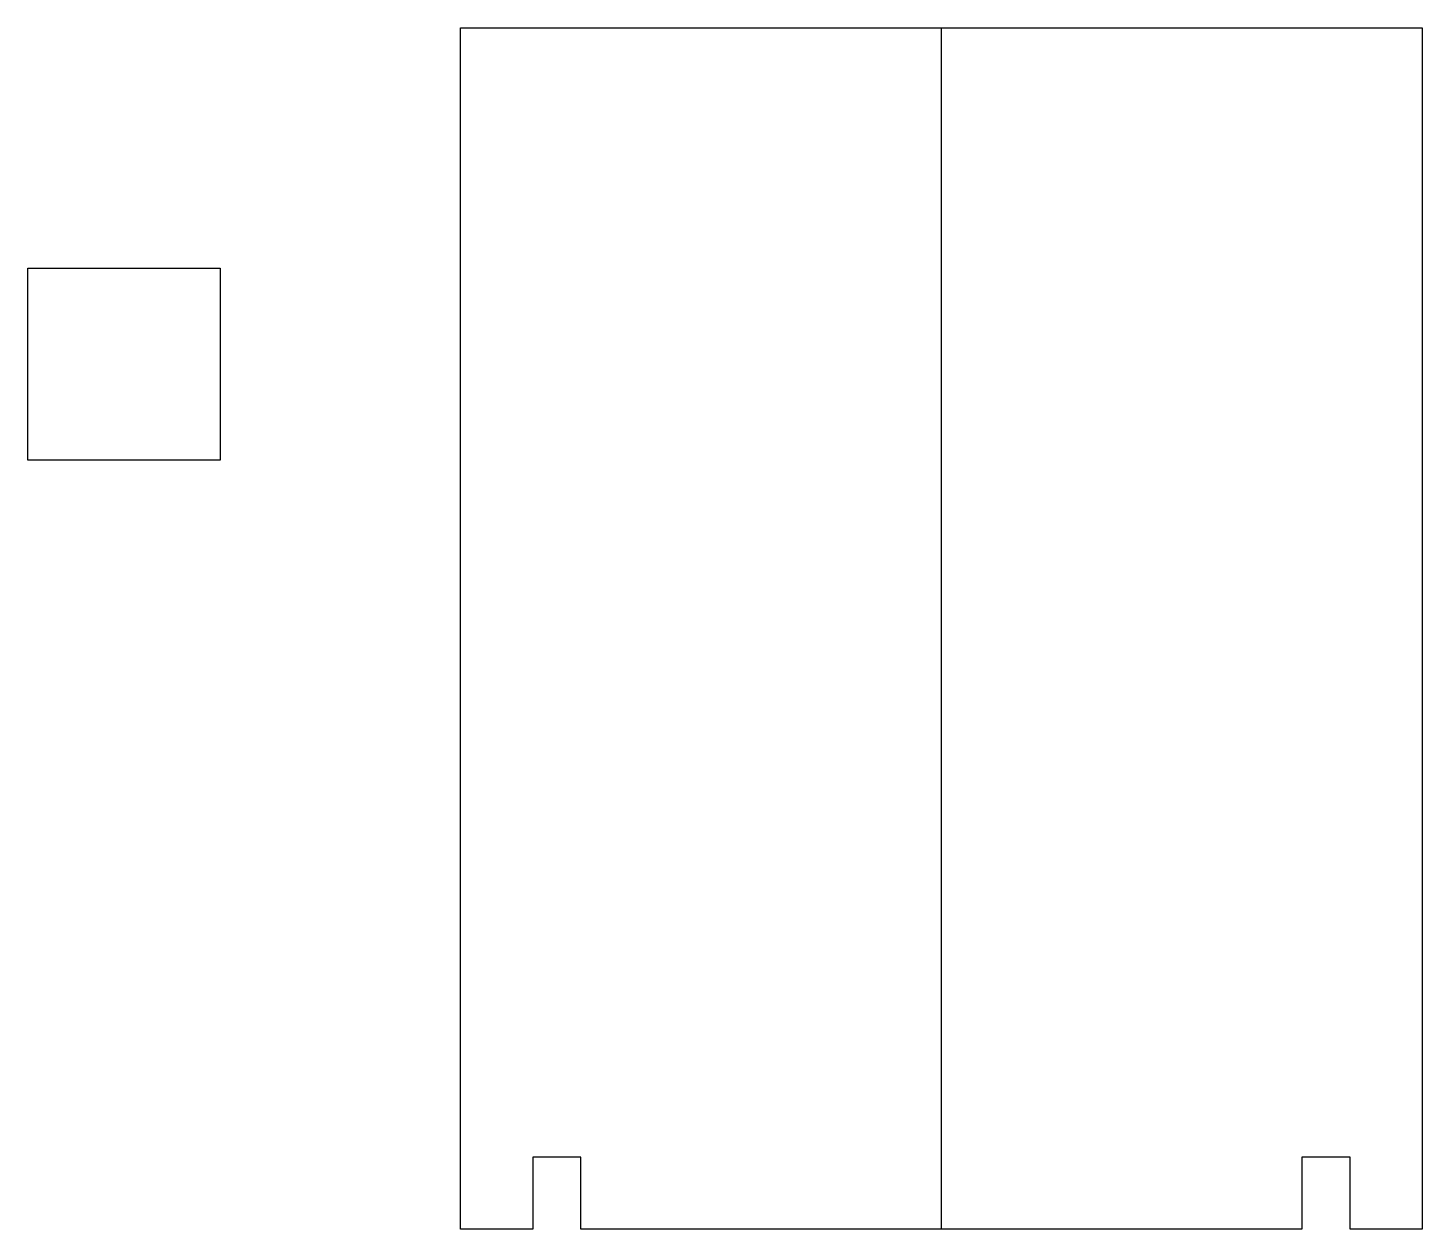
# Model space of a CAD drawing. Header units: millimetres. Extents: x -38 to 20, y 0 to 50.
import ezdxf

# ---------------------------------------------------------------- set-up
doc = ezdxf.new("R2010")
doc.units = ezdxf.units.MM
doc.layers.get('0').update_dxf_attribs({"linetype": 'CONTINUOUS'})

msp = doc.modelspace()

# ---------------------------------------------------------------- linework, layer by layer
msp.add_line((0, 0), (0, 50))
for points in [[(-20, 50), (20, 50), (20, 0), (17, 0), (17, 3), (15, 3), (15, 0), (-15, 0), (-15, 3), (-17, 3), (-17, 0), (-20, 0)], [(-38, 40), (-30, 40), (-30, 32), (-38, 32)]]:
    msp.add_lwpolyline(points, close=True)

doc.saveas('drawing.dxf')
